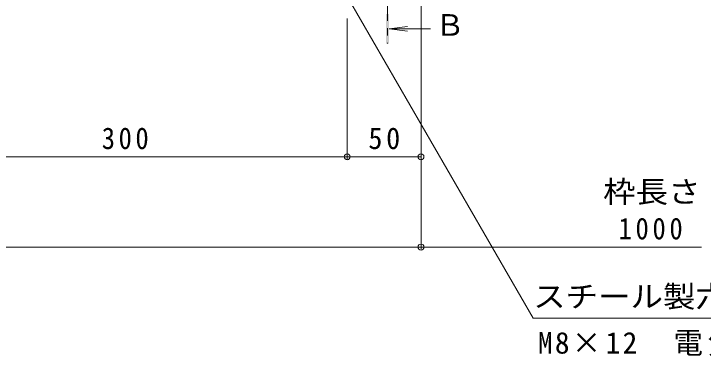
# Model space of a CAD drawing. Units: millimetres at full size, sheet at 1:5. Extents: x -1763 to 1942, y -1329 to 1372.
# Drawn here: x -537.6 to -70.6, y -65.4 to 166.7 of the extents above; entities that cross this region are included whole.
import ezdxf
from ezdxf.enums import TextEntityAlignment as Align

# ---------------------------------------------------------------- set-up
doc = ezdxf.new("R2010")
doc.units = ezdxf.units.MM
doc.header["$LTSCALE"] = 5
doc.header["$PDMODE"] = 32
doc.header["$PDSIZE"] = 4
doc.linetypes.add('CHAIN1', pattern=[8, 5, -1, 1, -1])
doc.layers.add('4-4_0108_天井情報・�', color=7, linetype='Continuous', lineweight=9)
doc.layers.add('4-5_0055_アルミ建具_', color=7, linetype='Continuous', lineweight=9)
doc.styles.add('ＭＳ ゴシック', font='')
doc.styles.get('ＭＳ ゴシック').set_extended_font_data('MS Gothic')

msp = doc.modelspace()

# ---------------------------------------------------------------- linework, layer by layer
at = {"layer": '4-4_0108_天井情報・�'}
for p, q in [((-261.791, 7.116), (-261.791, 179.521)), ((-311.791, 68.301), (-311.791, 163.544)), ((-611.791, 69.801), (-311.791, 69.801)), ((-311.791, 69.801), (-261.791, 69.801)), ((-1451.791, 8.616), (-71.791, 8.616))]:
    msp.add_line(p, q, dxfattribs=at)
for p in [(-311.791, 69.801), (-261.791, 69.801), (-261.791, 8.616)]:
    msp.add_point(p, dxfattribs=at)
at = {"layer": '4-5_0055_アルミ建具_', "color": 4, "linetype": 'CHAIN1'}
msp.add_line((-284.45, 187.042), (-284.45, 146.524), dxfattribs=at)
at = {"layer": '4-5_0055_アルミ建具_'}
for p, q in [((-311.791, 178.505), (-185.865, -39.604)), ((-185.865, -39.604), (122.397, -39.604))]:
    msp.add_line(p, q, dxfattribs=at)
at = {"layer": '4-5_0055_アルミ建具_', "color": 4}
for q in [(-271.057, 158.156), (-255.45, 156.524), (-271.057, 154.893)]:
    msp.add_line((-283.45, 156.524), q, dxfattribs=at)
msp.add_solid([(-285.45, 146.524), (-283.45, 146.524), (-285.45, 166.524), (-283.45, 166.524)], dxfattribs=at)

# ---------------------------------------------------------------- texts
at = {"layer": '4-4_0108_天井情報・�', "color": 2, "style": 'ＭＳ ゴシック', "width": 1.1}
msp.add_text('枠長さ', height=14.66, dxfattribs=at).set_placement((-138.413, 34.369), align=Align.BOTTOM_LEFT)
at = {"layer": '4-4_0108_天井情報・�', "color": 2, "char_height": 14.66, "attachment_point": 7, "style": 'ＭＳ ゴシック'}
for s, insert in [('\\T1.27;\\W0.9;300', (-478.041, 74.801)), ('\\T1.27;\\W0.95;50', (-297.416, 74.801)), ('\\T1.28;\\W0.9;1000', (-127.989, 13.616))]:
    msp.add_mtext(s, dxfattribs=dict(at, insert=insert))
at = {"layer": '4-5_0055_アルミ建具_', "color": 2, "style": 'ＭＳ ゴシック'}
msp.add_text('Ｂ', height=14.66, dxfattribs=at).set_placement((-252.251, 147.417), align=Align.BOTTOM_LEFT)
at = {"layer": '4-5_0055_アルミ建具_', "color": 2, "style": 'ＭＳ ゴシック', "width": 1.1}
msp.add_text('スチール製六角穴付き止めネジ', height=14.66, dxfattribs=at).set_placement((-185.865, -36.604), align=Align.BOTTOM_LEFT)
at = {"layer": '4-5_0055_アルミ建具_', "color": 2, "insert": (-182.604, -65.377), "char_height": 14.66, "attachment_point": 7, "style": 'ＭＳ ゴシック'}
msp.add_mtext('\\T1.15;M8×12\u3000電気亜鉛めっき', dxfattribs=at)

doc.saveas('drawing.dxf')
